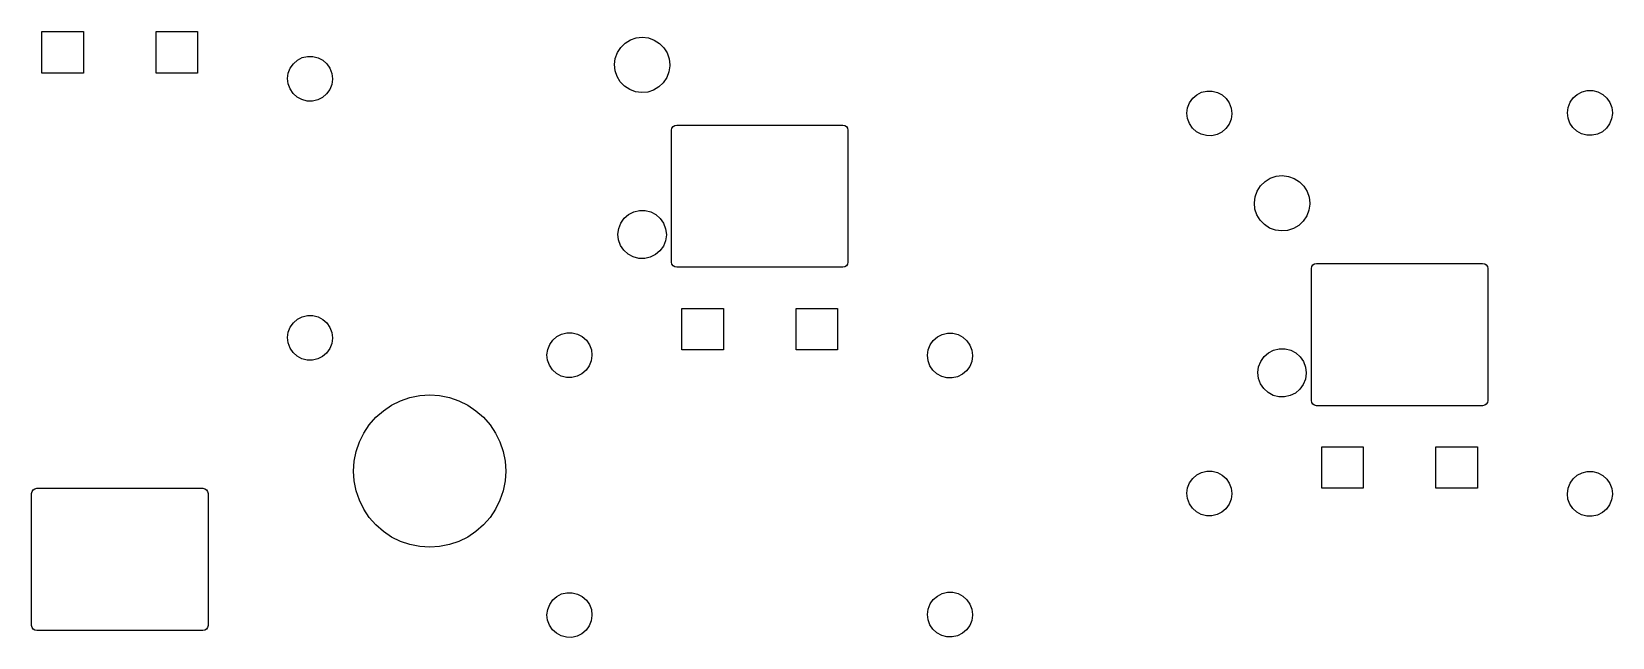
# Model space of a CAD drawing. Header units: inches. Extents: x 8 to 357, y -3 to 972.
# Drawn here: x 140.06 to 185.76, y 279.08 to 296.59 of the extents above; entities that cross this region are included whole.
import ezdxf

# ---------------------------------------------------------------- set-up
doc = ezdxf.new("R2010")
doc.units = ezdxf.units.IN
doc.header["$MEASUREMENT"] = 0
doc.layers.add('BLACK', color=7, linetype='Continuous')

msp = doc.modelspace()

# ---------------------------------------------------------------- linework, layer by layer
at = {"layer": 'BLACK', "linetype": 'Continuous'}
for p, q in [((140.356, 295.393), (140.356, 296.593)), ((140.356, 296.593), (141.556, 296.593)), ((141.556, 296.593), (141.556, 295.393)), ((143.656, 295.393), (143.656, 296.593)), ((143.656, 296.593), (144.856, 296.593)), ((144.856, 296.593), (144.856, 295.393)), ((156.99, 295.986), (157.086, 296.136)), ((157.086, 296.136), (157.214, 296.261)), ((157.214, 296.261), (157.366, 296.354)), ((157.366, 296.354), (157.535, 296.412)), ((157.535, 296.412), (157.712, 296.43)), ((157.712, 296.43), (157.889, 296.409)), ((157.889, 296.409), (158.057, 296.349)), ((158.057, 296.349), (158.208, 296.254)), ((158.208, 296.254), (158.333, 296.127)), ((147.623, 295.665), (147.741, 295.768)), ((147.741, 295.768), (147.88, 295.84)), ((147.88, 295.84), (148.032, 295.876)), ((148.032, 295.876), (148.188, 295.875)), ((148.188, 295.875), (148.339, 295.837)), ((148.339, 295.837), (148.477, 295.764)), ((148.477, 295.764), (148.594, 295.66)), ((156.906, 295.642), (156.929, 295.819)), ((156.929, 295.819), (156.99, 295.986)), ((158.333, 296.127), (158.428, 295.976)), ((158.428, 295.976), (158.486, 295.808)), ((158.486, 295.808), (158.506, 295.63)), ((141.556, 295.393), (140.356, 295.393)), ((144.856, 295.393), (143.656, 295.393)), ((147.456, 295.237), (147.477, 295.392)), ((147.474, 295.082), (147.456, 295.237)), ((147.477, 295.392), (147.534, 295.538)), ((147.534, 295.538), (147.623, 295.665)), ((148.594, 295.66), (148.682, 295.532)), ((148.682, 295.532), (148.738, 295.385)), ((148.738, 295.385), (148.756, 295.23)), ((148.756, 295.23), (148.756, 295.217)), ((156.924, 295.464), (156.906, 295.642)), ((156.98, 295.295), (156.924, 295.464)), ((157.073, 295.142), (156.98, 295.295)), ((158.418, 295.265), (158.319, 295.116)), ((158.481, 295.431), (158.418, 295.265)), ((158.506, 295.608), (158.481, 295.431)), ((158.506, 295.63), (158.506, 295.608)), ((147.527, 294.935), (147.474, 295.082)), ((147.614, 294.806), (147.527, 294.935)), ((147.73, 294.701), (147.614, 294.806)), ((148.585, 294.79), (148.466, 294.689)), ((148.676, 294.917), (148.585, 294.79)), ((148.734, 295.062), (148.676, 294.917)), ((148.756, 295.217), (148.734, 295.062)), ((157.196, 295.014), (157.073, 295.142)), ((157.346, 294.916), (157.196, 295.014)), ((157.513, 294.854), (157.346, 294.916)), ((157.69, 294.831), (157.513, 294.854)), ((157.867, 294.847), (157.69, 294.831)), ((158.037, 294.902), (157.867, 294.847)), ((158.19, 294.993), (158.037, 294.902)), ((158.319, 295.116), (158.19, 294.993)), ((173.623, 294.665), (173.741, 294.768)), ((173.741, 294.768), (173.88, 294.84)), ((173.88, 294.84), (174.032, 294.876)), ((174.032, 294.876), (174.188, 294.875)), ((174.188, 294.875), (174.339, 294.837)), ((174.339, 294.837), (174.477, 294.764)), ((184.623, 294.678), (184.741, 294.78)), ((184.741, 294.78), (184.88, 294.852)), ((184.88, 294.852), (185.032, 294.888)), ((185.032, 294.888), (185.188, 294.888)), ((185.188, 294.888), (185.339, 294.85)), ((185.339, 294.85), (185.477, 294.776)), ((185.477, 294.776), (185.594, 294.673)), ((147.867, 294.626), (147.73, 294.701)), ((148.018, 294.586), (147.867, 294.626)), ((148.174, 294.584), (148.018, 294.586)), ((148.327, 294.619), (148.174, 294.584)), ((148.466, 294.689), (148.327, 294.619)), ((173.456, 294.237), (173.477, 294.392)), ((173.477, 294.392), (173.533, 294.538)), ((173.533, 294.538), (173.623, 294.665)), ((174.477, 294.764), (174.594, 294.66)), ((174.594, 294.66), (174.682, 294.532)), ((174.682, 294.532), (174.738, 294.385)), ((174.738, 294.385), (174.756, 294.23)), ((184.456, 294.25), (184.477, 294.404)), ((184.477, 294.404), (184.533, 294.55)), ((184.533, 294.55), (184.623, 294.678)), ((185.594, 294.673), (185.682, 294.544)), ((185.682, 294.544), (185.738, 294.398)), ((185.738, 294.398), (185.756, 294.243)), ((158.6, 293.849), (158.649, 293.881)), ((158.649, 293.881), (158.706, 293.893)), ((158.706, 293.893), (163.506, 293.893)), ((163.506, 293.893), (163.564, 293.881)), ((163.564, 293.881), (163.612, 293.849)), ((173.473, 294.082), (173.456, 294.237)), ((173.527, 293.935), (173.473, 294.082)), ((173.614, 293.806), (173.527, 293.935)), ((174.676, 293.917), (174.585, 293.79)), ((174.734, 294.062), (174.676, 293.917)), ((174.756, 294.217), (174.734, 294.062)), ((174.756, 294.23), (174.756, 294.217)), ((184.474, 294.094), (184.456, 294.25)), ((184.527, 293.948), (184.474, 294.094)), ((184.614, 293.818), (184.527, 293.948)), ((185.676, 293.93), (185.585, 293.803)), ((185.734, 294.075), (185.676, 293.93)), ((185.756, 294.229), (185.734, 294.075)), ((185.756, 294.243), (185.756, 294.229)), ((158.556, 293.743), (158.568, 293.8)), ((158.556, 289.93), (158.556, 293.743)), ((158.568, 293.8), (158.6, 293.849)), ((163.612, 293.849), (163.645, 293.8)), ((163.645, 293.8), (163.656, 293.743)), ((163.656, 293.743), (163.656, 289.93)), ((173.73, 293.701), (173.614, 293.806)), ((173.867, 293.626), (173.73, 293.701)), ((174.018, 293.586), (173.867, 293.626)), ((174.174, 293.584), (174.018, 293.586)), ((174.326, 293.619), (174.174, 293.584)), ((174.466, 293.689), (174.326, 293.619)), ((174.585, 293.79), (174.466, 293.689)), ((184.73, 293.713), (184.614, 293.818)), ((184.867, 293.638), (184.73, 293.713)), ((185.018, 293.599), (184.867, 293.638)), ((185.174, 293.596), (185.018, 293.599)), ((185.327, 293.631), (185.174, 293.596)), ((185.466, 293.701), (185.327, 293.631)), ((185.585, 293.803), (185.466, 293.701)), ((175.49, 291.986), (175.586, 292.136)), ((175.586, 292.136), (175.714, 292.261)), ((175.714, 292.261), (175.866, 292.354)), ((175.866, 292.354), (176.035, 292.412)), ((176.035, 292.412), (176.212, 292.43)), ((176.212, 292.43), (176.389, 292.409)), ((176.389, 292.409), (176.557, 292.349)), ((176.557, 292.349), (176.708, 292.254)), ((176.708, 292.254), (176.833, 292.127)), ((176.833, 292.127), (176.928, 291.976)), ((175.406, 291.642), (175.429, 291.819)), ((175.424, 291.464), (175.406, 291.642)), ((175.429, 291.819), (175.49, 291.986)), ((176.928, 291.976), (176.986, 291.808)), ((177.006, 291.608), (176.981, 291.431)), ((176.986, 291.808), (177.006, 291.63)), ((177.006, 291.63), (177.006, 291.608)), ((157.089, 291.061), (157.186, 291.199)), ((157.186, 291.199), (157.313, 291.309)), ((157.313, 291.309), (157.462, 291.387)), ((157.462, 291.387), (157.626, 291.426)), ((157.626, 291.426), (157.794, 291.425)), ((157.794, 291.425), (157.957, 291.384)), ((157.957, 291.384), (158.106, 291.305)), ((158.106, 291.305), (158.231, 291.193)), ((158.231, 291.193), (158.327, 291.055)), ((175.48, 291.295), (175.424, 291.464)), ((175.572, 291.142), (175.48, 291.295)), ((175.696, 291.014), (175.572, 291.142)), ((176.819, 291.116), (176.69, 290.993)), ((176.918, 291.265), (176.819, 291.116)), ((176.981, 291.431), (176.918, 291.265)), ((157.006, 290.738), (157.028, 290.904)), ((157.025, 290.571), (157.006, 290.738)), ((157.028, 290.904), (157.089, 291.061)), ((158.327, 291.055), (158.386, 290.897)), ((158.406, 290.716), (158.383, 290.549)), ((158.386, 290.897), (158.406, 290.73)), ((158.406, 290.73), (158.406, 290.716)), ((175.846, 290.916), (175.696, 291.014)), ((176.013, 290.854), (175.846, 290.916)), ((176.19, 290.831), (176.013, 290.854)), ((176.367, 290.847), (176.19, 290.831)), ((176.537, 290.902), (176.367, 290.847)), ((176.69, 290.993), (176.537, 290.902)), ((157.083, 290.413), (157.025, 290.571)), ((157.176, 290.273), (157.083, 290.413)), ((157.301, 290.16), (157.176, 290.273)), ((158.222, 290.257), (158.094, 290.147)), ((158.32, 290.393), (158.222, 290.257)), ((158.383, 290.549), (158.32, 290.393)), ((157.449, 290.08), (157.301, 290.16)), ((157.611, 290.037), (157.449, 290.08)), ((157.78, 290.034), (157.611, 290.037)), ((157.943, 290.072), (157.78, 290.034)), ((158.094, 290.147), (157.943, 290.072)), ((158.568, 289.873), (158.556, 289.93)), ((158.6, 289.824), (158.568, 289.873)), ((158.649, 289.792), (158.6, 289.824)), ((158.706, 289.78), (158.649, 289.792)), ((163.506, 289.78), (158.706, 289.78)), ((163.564, 289.792), (163.506, 289.78)), ((163.612, 289.824), (163.564, 289.792)), ((163.645, 289.873), (163.612, 289.824)), ((163.656, 289.93), (163.645, 289.873)), ((177.056, 289.743), (177.068, 289.8)), ((177.056, 285.93), (177.056, 289.743)), ((177.068, 289.8), (177.1, 289.849)), ((177.1, 289.849), (177.149, 289.881)), ((177.149, 289.881), (177.206, 289.893)), ((177.206, 289.893), (182.006, 289.893)), ((182.006, 289.893), (182.064, 289.881)), ((182.064, 289.881), (182.112, 289.849)), ((182.112, 289.849), (182.145, 289.8)), ((182.145, 289.8), (182.156, 289.743)), ((182.156, 289.743), (182.156, 285.93)), ((147.88, 288.352), (148.032, 288.388)), ((148.032, 288.388), (148.188, 288.388)), ((148.188, 288.388), (148.339, 288.35)), ((158.856, 287.393), (158.856, 288.593)), ((158.856, 288.593), (160.056, 288.593)), ((160.056, 288.593), (160.056, 287.393)), ((162.156, 287.393), (162.156, 288.593)), ((162.156, 288.593), (163.356, 288.593)), ((163.356, 288.593), (163.356, 287.393)), ((147.477, 287.904), (147.534, 288.05)), ((147.534, 288.05), (147.623, 288.178)), ((147.623, 288.178), (147.741, 288.28)), ((147.741, 288.28), (147.88, 288.352)), ((148.339, 288.35), (148.477, 288.276)), ((148.477, 288.276), (148.594, 288.173)), ((148.594, 288.173), (148.682, 288.044)), ((148.682, 288.044), (148.738, 287.898)), ((147.456, 287.75), (147.477, 287.904)), ((147.474, 287.594), (147.456, 287.75)), ((147.527, 287.448), (147.474, 287.594)), ((148.734, 287.575), (148.676, 287.43)), ((148.756, 287.729), (148.734, 287.575)), ((148.738, 287.898), (148.756, 287.743)), ((148.756, 287.743), (148.756, 287.729)), ((154.977, 287.404), (155.034, 287.55)), ((155.034, 287.55), (155.123, 287.678)), ((155.123, 287.678), (155.241, 287.78)), ((155.241, 287.78), (155.38, 287.852)), ((155.38, 287.852), (155.532, 287.888)), ((155.532, 287.888), (155.688, 287.888)), ((155.688, 287.888), (155.839, 287.85)), ((155.839, 287.85), (155.977, 287.776)), ((155.977, 287.776), (156.094, 287.673)), ((156.094, 287.673), (156.182, 287.544)), ((156.182, 287.544), (156.238, 287.398)), ((165.977, 287.392), (166.034, 287.538)), ((166.034, 287.538), (166.123, 287.665)), ((166.123, 287.665), (166.241, 287.768)), ((166.241, 287.768), (166.38, 287.84)), ((166.38, 287.84), (166.532, 287.876)), ((166.532, 287.876), (166.688, 287.875)), ((166.688, 287.875), (166.839, 287.837)), ((166.839, 287.837), (166.977, 287.764)), ((166.977, 287.764), (167.094, 287.66)), ((167.094, 287.66), (167.182, 287.532)), ((167.182, 287.532), (167.238, 287.385)), ((147.614, 287.318), (147.527, 287.448)), ((147.73, 287.213), (147.614, 287.318)), ((147.867, 287.138), (147.73, 287.213)), ((148.018, 287.099), (147.867, 287.138)), ((148.174, 287.096), (148.018, 287.099)), ((148.327, 287.131), (148.174, 287.096)), ((148.466, 287.201), (148.327, 287.131)), ((148.585, 287.303), (148.466, 287.201)), ((148.676, 287.43), (148.585, 287.303)), ((154.956, 287.25), (154.977, 287.404)), ((154.974, 287.094), (154.956, 287.25)), ((155.027, 286.948), (154.974, 287.094)), ((156.234, 287.075), (156.176, 286.93)), ((156.256, 287.229), (156.234, 287.075)), ((156.238, 287.398), (156.256, 287.243)), ((156.256, 287.243), (156.256, 287.229)), ((160.056, 287.393), (158.856, 287.393)), ((163.356, 287.393), (162.156, 287.393)), ((165.956, 287.237), (165.977, 287.392)), ((165.974, 287.082), (165.956, 287.237)), ((166.027, 286.935), (165.974, 287.082)), ((167.234, 287.062), (167.176, 286.917)), ((167.256, 287.217), (167.234, 287.062)), ((167.238, 287.385), (167.256, 287.23)), ((167.256, 287.23), (167.256, 287.217)), ((175.528, 286.904), (175.589, 287.061)), ((175.589, 287.061), (175.686, 287.199)), ((175.686, 287.199), (175.813, 287.309)), ((175.813, 287.309), (175.962, 287.387)), ((175.962, 287.387), (176.126, 287.426)), ((176.126, 287.426), (176.294, 287.425)), ((176.294, 287.425), (176.457, 287.384)), ((176.457, 287.384), (176.606, 287.305)), ((176.606, 287.305), (176.731, 287.193)), ((176.731, 287.193), (176.827, 287.055)), ((176.827, 287.055), (176.886, 286.897)), ((155.114, 286.818), (155.027, 286.948)), ((155.23, 286.713), (155.114, 286.818)), ((155.367, 286.638), (155.23, 286.713)), ((155.518, 286.599), (155.367, 286.638)), ((155.674, 286.596), (155.518, 286.599)), ((155.827, 286.631), (155.674, 286.596)), ((155.966, 286.701), (155.827, 286.631)), ((156.085, 286.803), (155.966, 286.701)), ((156.176, 286.93), (156.085, 286.803)), ((166.114, 286.806), (166.027, 286.935)), ((166.23, 286.701), (166.114, 286.806)), ((166.367, 286.626), (166.23, 286.701)), ((166.518, 286.586), (166.367, 286.626)), ((166.674, 286.584), (166.518, 286.586)), ((166.827, 286.619), (166.674, 286.584)), ((166.966, 286.689), (166.827, 286.619)), ((167.085, 286.79), (166.966, 286.689)), ((167.176, 286.917), (167.085, 286.79)), ((175.506, 286.738), (175.528, 286.904)), ((175.525, 286.571), (175.506, 286.738)), ((175.583, 286.413), (175.525, 286.571)), ((176.882, 286.549), (176.82, 286.393)), ((176.906, 286.716), (176.882, 286.549)), ((176.886, 286.897), (176.906, 286.73)), ((176.906, 286.73), (176.906, 286.716)), ((151.277, 286.072), (151.564, 286.091)), ((151.564, 286.091), (151.851, 286.072)), ((175.676, 286.273), (175.583, 286.413)), ((175.801, 286.16), (175.676, 286.273)), ((175.949, 286.08), (175.801, 286.16)), ((176.594, 286.147), (176.443, 286.072)), ((176.722, 286.257), (176.594, 286.147)), ((176.82, 286.393), (176.722, 286.257)), ((150.008, 285.446), (150.225, 285.636)), ((150.225, 285.636), (150.464, 285.796)), ((150.464, 285.796), (150.722, 285.923)), ((150.722, 285.923), (150.994, 286.016)), ((150.994, 286.016), (151.277, 286.072)), ((151.851, 286.072), (152.133, 286.016)), ((152.133, 286.016), (152.406, 285.923)), ((152.406, 285.923), (152.664, 285.796)), ((152.664, 285.796), (152.903, 285.636)), ((152.903, 285.636), (153.119, 285.446)), ((176.111, 286.037), (175.949, 286.08)), ((176.279, 286.034), (176.111, 286.037)), ((176.443, 286.072), (176.279, 286.034)), ((177.068, 285.873), (177.056, 285.93)), ((177.1, 285.824), (177.068, 285.873)), ((177.149, 285.792), (177.1, 285.824)), ((177.206, 285.78), (177.149, 285.792)), ((182.006, 285.78), (177.206, 285.78)), ((182.064, 285.792), (182.006, 285.78)), ((182.112, 285.824), (182.064, 285.792)), ((182.145, 285.873), (182.112, 285.824)), ((182.156, 285.93), (182.145, 285.873)), ((149.659, 284.991), (149.818, 285.23)), ((149.818, 285.23), (150.008, 285.446)), ((153.119, 285.446), (153.309, 285.23)), ((153.309, 285.23), (153.469, 284.991)), ((149.439, 284.46), (149.531, 284.733)), ((149.531, 284.733), (149.659, 284.991)), ((153.469, 284.991), (153.596, 284.733)), ((153.596, 284.733), (153.689, 284.46)), ((149.383, 284.178), (149.439, 284.46)), ((153.689, 284.46), (153.745, 284.178)), ((177.356, 283.393), (177.356, 284.593)), ((177.356, 284.593), (178.556, 284.593)), ((178.556, 284.593), (178.556, 283.393)), ((180.656, 283.393), (180.656, 284.593)), ((180.656, 284.593), (181.856, 284.593)), ((181.856, 284.593), (181.856, 283.393)), ((149.364, 283.891), (149.383, 284.178)), ((149.383, 283.604), (149.364, 283.891)), ((153.745, 284.178), (153.764, 283.891)), ((153.764, 283.891), (153.745, 283.604)), ((173.741, 283.78), (173.88, 283.852)), ((173.88, 283.852), (174.032, 283.888)), ((174.032, 283.888), (174.188, 283.888)), ((174.188, 283.888), (174.339, 283.85)), ((174.339, 283.85), (174.477, 283.776)), ((184.741, 283.768), (184.88, 283.84)), ((184.88, 283.84), (185.032, 283.876)), ((185.032, 283.876), (185.188, 283.875)), ((185.188, 283.875), (185.339, 283.837)), ((185.339, 283.837), (185.477, 283.764)), ((140.068, 283.3), (140.1, 283.349)), ((140.1, 283.349), (140.149, 283.381)), ((140.149, 283.381), (140.206, 283.393)), ((140.206, 283.393), (145.006, 283.393)), ((145.006, 283.393), (145.064, 283.381)), ((145.064, 283.381), (145.112, 283.349)), ((145.112, 283.349), (145.145, 283.3)), ((149.439, 283.321), (149.383, 283.604)), ((153.745, 283.604), (153.689, 283.321)), ((173.456, 283.25), (173.477, 283.404)), ((173.477, 283.404), (173.533, 283.55)), ((173.533, 283.55), (173.623, 283.678)), ((173.623, 283.678), (173.741, 283.78)), ((174.477, 283.776), (174.594, 283.673)), ((174.594, 283.673), (174.682, 283.544)), ((174.682, 283.544), (174.738, 283.398)), ((174.738, 283.398), (174.756, 283.243)), ((178.556, 283.393), (177.356, 283.393)), ((181.856, 283.393), (180.656, 283.393)), ((184.456, 283.237), (184.477, 283.392)), ((184.477, 283.392), (184.533, 283.538)), ((184.533, 283.538), (184.623, 283.665)), ((184.623, 283.665), (184.741, 283.768)), ((185.477, 283.764), (185.594, 283.66)), ((185.594, 283.66), (185.682, 283.532)), ((185.682, 283.532), (185.738, 283.385)), ((185.738, 283.385), (185.756, 283.23)), ((140.056, 283.243), (140.068, 283.3)), ((140.056, 279.43), (140.056, 283.243)), ((145.145, 283.3), (145.156, 283.243)), ((145.156, 283.243), (145.156, 279.43)), ((149.531, 283.049), (149.439, 283.321)), ((149.659, 282.791), (149.531, 283.049)), ((153.596, 283.049), (153.469, 282.791)), ((153.689, 283.321), (153.596, 283.049)), ((173.474, 283.094), (173.456, 283.25)), ((173.527, 282.948), (173.474, 283.094)), ((173.614, 282.818), (173.527, 282.948)), ((174.676, 282.93), (174.585, 282.803)), ((174.734, 283.075), (174.676, 282.93)), ((174.756, 283.229), (174.734, 283.075)), ((174.756, 283.243), (174.756, 283.229)), ((184.473, 283.082), (184.456, 283.237)), ((184.527, 282.935), (184.473, 283.082)), ((184.614, 282.806), (184.527, 282.935)), ((185.676, 282.917), (185.585, 282.79)), ((185.734, 283.062), (185.676, 282.917)), ((185.756, 283.217), (185.734, 283.062)), ((185.756, 283.23), (185.756, 283.217)), ((149.818, 282.551), (149.659, 282.791)), ((150.008, 282.335), (149.818, 282.551)), ((153.309, 282.551), (153.119, 282.335)), ((153.469, 282.791), (153.309, 282.551)), ((173.73, 282.713), (173.614, 282.818)), ((173.867, 282.638), (173.73, 282.713)), ((174.018, 282.599), (173.867, 282.638)), ((174.174, 282.596), (174.018, 282.599)), ((174.327, 282.631), (174.174, 282.596)), ((174.466, 282.701), (174.327, 282.631)), ((174.585, 282.803), (174.466, 282.701)), ((184.73, 282.701), (184.614, 282.806)), ((184.867, 282.626), (184.73, 282.701)), ((185.018, 282.586), (184.867, 282.626)), ((185.174, 282.584), (185.018, 282.586)), ((185.326, 282.619), (185.174, 282.584)), ((185.466, 282.689), (185.326, 282.619)), ((185.585, 282.79), (185.466, 282.689)), ((150.225, 282.145), (150.008, 282.335)), ((150.464, 281.985), (150.225, 282.145)), ((150.722, 281.858), (150.464, 281.985)), ((152.664, 281.985), (152.406, 281.858)), ((152.903, 282.145), (152.664, 281.985)), ((153.119, 282.335), (152.903, 282.145)), ((150.994, 281.766), (150.722, 281.858)), ((151.277, 281.709), (150.994, 281.766)), ((151.564, 281.691), (151.277, 281.709)), ((151.851, 281.709), (151.564, 281.691)), ((152.133, 281.766), (151.851, 281.709)), ((152.406, 281.858), (152.133, 281.766)), ((155.034, 280.038), (155.123, 280.165)), ((155.123, 280.165), (155.241, 280.268)), ((155.241, 280.268), (155.38, 280.34)), ((155.38, 280.34), (155.532, 280.376)), ((155.532, 280.376), (155.688, 280.375)), ((155.688, 280.375), (155.839, 280.337)), ((155.839, 280.337), (155.977, 280.264)), ((155.977, 280.264), (156.094, 280.16)), ((156.094, 280.16), (156.182, 280.032)), ((166.034, 280.05), (166.123, 280.178)), ((166.123, 280.178), (166.241, 280.28)), ((166.241, 280.28), (166.38, 280.352)), ((166.38, 280.352), (166.532, 280.388)), ((166.532, 280.388), (166.688, 280.388)), ((166.688, 280.388), (166.839, 280.35)), ((166.839, 280.35), (166.977, 280.277)), ((166.977, 280.277), (167.094, 280.173)), ((167.094, 280.173), (167.182, 280.044)), ((154.956, 279.737), (154.977, 279.892)), ((154.974, 279.582), (154.956, 279.737)), ((154.977, 279.892), (155.034, 280.038)), ((156.182, 280.032), (156.238, 279.885)), ((156.256, 279.717), (156.234, 279.562)), ((156.238, 279.885), (156.256, 279.73)), ((156.256, 279.73), (156.256, 279.717)), ((165.956, 279.75), (165.977, 279.904)), ((165.974, 279.594), (165.956, 279.75)), ((165.977, 279.904), (166.034, 280.05)), ((167.182, 280.044), (167.238, 279.898)), ((167.256, 279.729), (167.234, 279.575)), ((167.238, 279.898), (167.256, 279.743)), ((167.256, 279.743), (167.256, 279.729)), ((140.068, 279.373), (140.056, 279.43)), ((140.1, 279.324), (140.068, 279.373)), ((140.149, 279.292), (140.1, 279.324)), ((140.206, 279.28), (140.149, 279.292)), ((145.006, 279.28), (140.206, 279.28)), ((145.064, 279.292), (145.006, 279.28)), ((145.112, 279.324), (145.064, 279.292)), ((145.145, 279.373), (145.112, 279.324)), ((145.156, 279.43), (145.145, 279.373)), ((155.027, 279.435), (154.974, 279.582)), ((155.114, 279.306), (155.027, 279.435)), ((155.23, 279.201), (155.114, 279.306)), ((156.085, 279.29), (155.966, 279.189)), ((156.176, 279.417), (156.085, 279.29)), ((156.234, 279.562), (156.176, 279.417)), ((166.027, 279.448), (165.974, 279.594)), ((166.114, 279.318), (166.027, 279.448)), ((166.23, 279.213), (166.114, 279.318)), ((167.085, 279.303), (166.966, 279.201)), ((167.176, 279.43), (167.085, 279.303)), ((167.234, 279.575), (167.176, 279.43)), ((155.367, 279.126), (155.23, 279.201)), ((155.518, 279.086), (155.367, 279.126)), ((155.674, 279.084), (155.518, 279.086)), ((155.827, 279.119), (155.674, 279.084)), ((155.966, 279.189), (155.827, 279.119)), ((166.367, 279.138), (166.23, 279.213)), ((166.518, 279.099), (166.367, 279.138)), ((166.674, 279.096), (166.518, 279.099)), ((166.827, 279.131), (166.674, 279.096)), ((166.966, 279.201), (166.827, 279.131))]:
    msp.add_line(p, q, dxfattribs=at)

doc.saveas('drawing.dxf')
